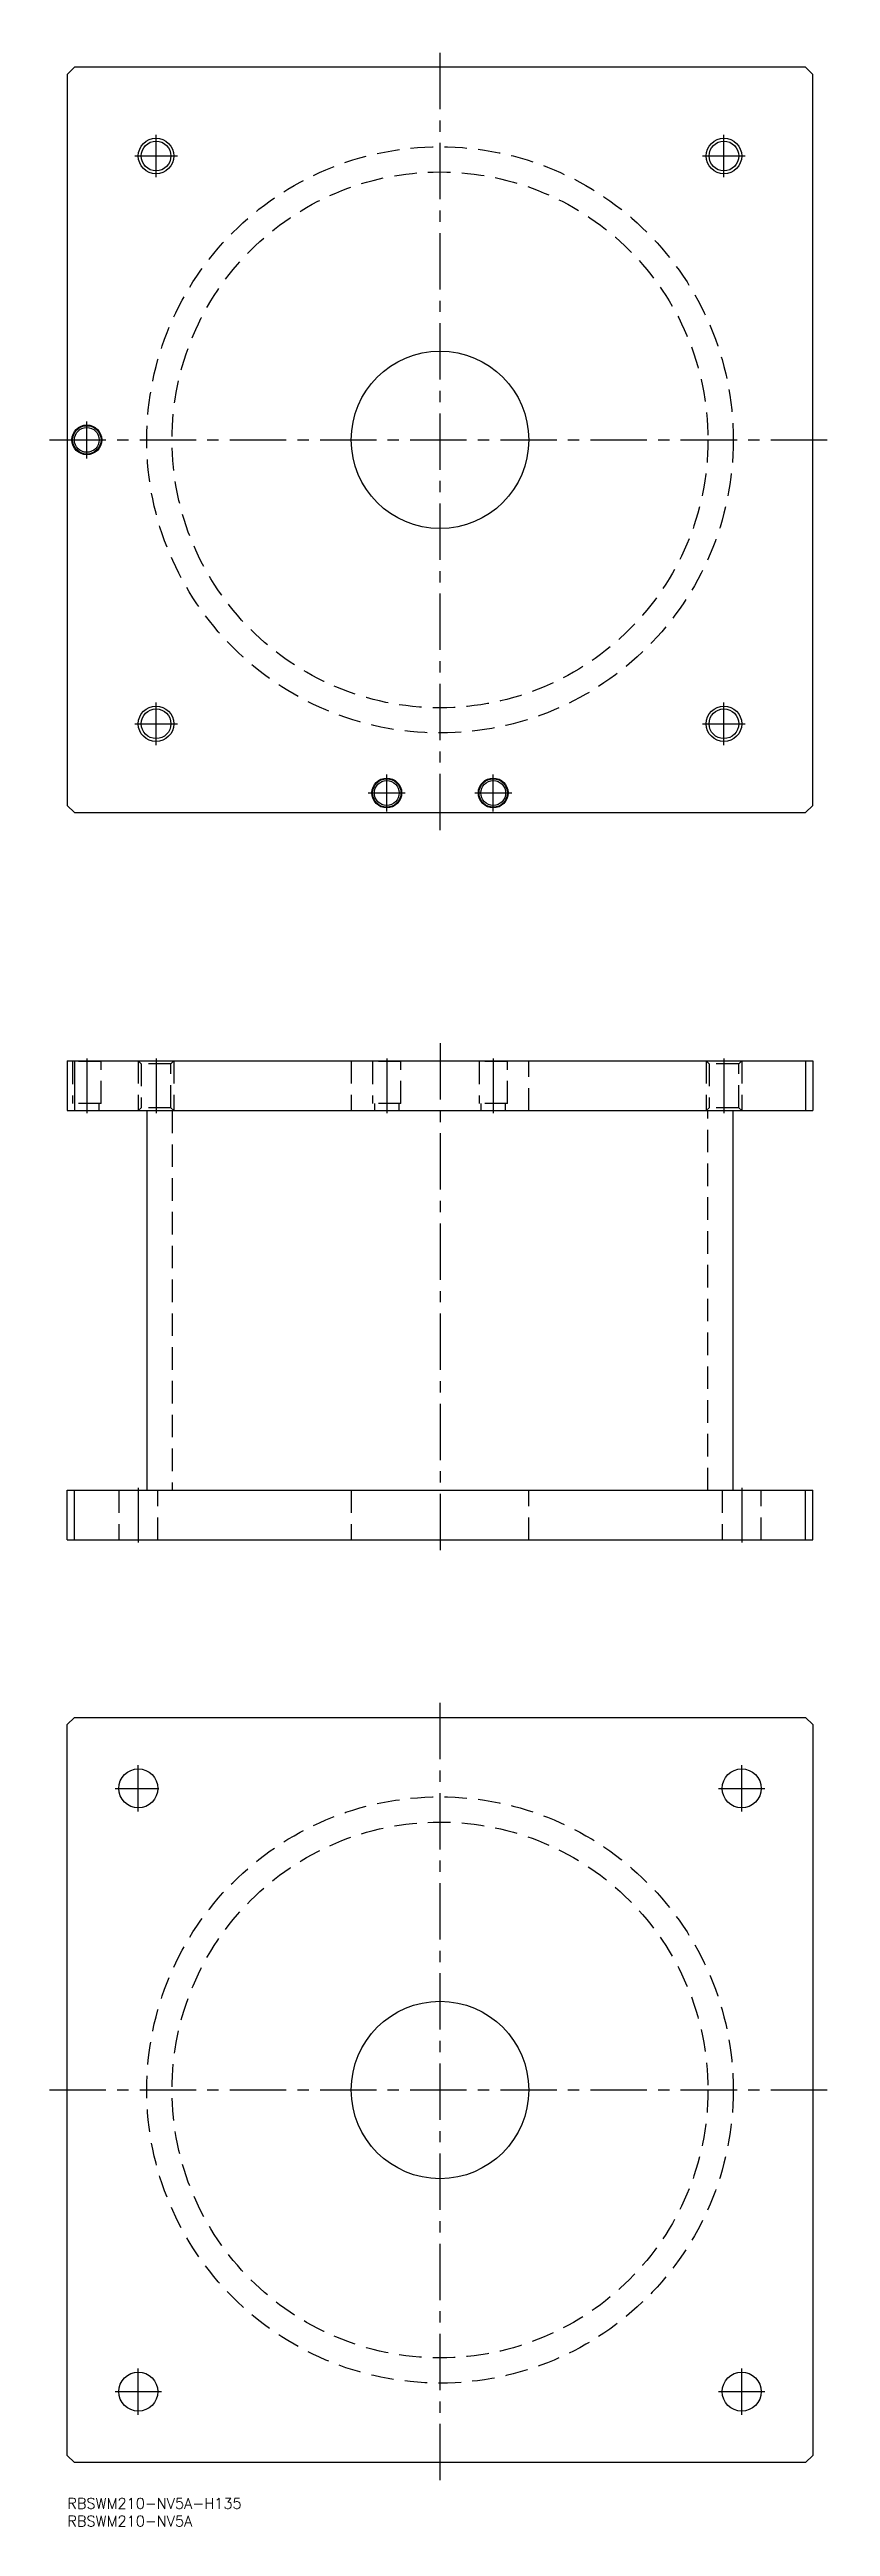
# Model space of a CAD drawing. Extents: x -5 to 215, y -8 to 690.
import ezdxf

# ---------------------------------------------------------------- set-up
doc = ezdxf.new("R2010")
doc.units = 0
doc.header["$LTSCALE"] = 0.5
doc.linetypes.add('CENTER', pattern=[50.8, 31.75, -6.35, 6.35, -6.35])
doc.linetypes.add('DASHED', pattern=[19.05, 12.7, -6.35])
for name, color, linetype in [('MSM_CENTER', 1, 'CENTER'), ('MSM_CONTINUOUS', 7, 'CONTINUOUS'), ('MSM_DASHED', 4, 'DASHED'), ('MSM_NARROW', 5, 'CONTINUOUS'), ('MSM_PART_NUMBER', 7, 'CONTINUOUS')]:
    doc.layers.add(name, color=color, linetype=linetype)
doc.styles.get("Standard").update_dxf_attribs({"font": 'txt.shx', "height": 3, "bigfont": 'bigfont.shx'})

msp = doc.modelspace()

# ---------------------------------------------------------------- linework, layer by layer
at = {"layer": 'MSM_CENTER'}
for p, q in [((105, 470), (105, 690)), ((25, 654), (25, 666)), ((185, 654), (185, 666)), ((19, 660), (31, 660)), ((179, 660), (191, 660)), ((-5, 580), (215, 580)), ((5.5, 574.8), (5.5, 585.2)), ((25, 494), (25, 506)), ((185, 494), (185, 506)), ((19, 500), (31, 500)), ((179, 500), (191, 500)), ((90, 475.3), (90, 485.7)), ((120, 475.3), (120, 485.7)), ((84.8, 480.5), (95.2, 480.5)), ((114.8, 480.5), (125.2, 480.5)), ((5.5, 405.7), (5.5, 390.3)), ((25, 405.7), (25, 390.3)), ((90, 405.7), (90, 390.3)), ((105, 410), (105, 265)), ((120, 405.7), (120, 390.3)), ((185, 405.7), (185, 390.3)), ((20, 284.7), (20, 269.3)), ((190, 284.7), (190, 269.3)), ((105, 5), (105, 225)), ((20, 193.5), (20, 206.5)), ((190, 193.5), (190, 206.5)), ((13.5, 200), (25.775, 200)), ((183.5, 200), (196.5, 200)), ((-5, 115), (215, 115)), ((20, 23.5), (20, 36.5)), ((190, 23.5), (190, 36.5)), ((13.5, 30), (26.5, 30)), ((183.5, 30), (196.5, 30))]:
    msp.add_line(p, q, dxfattribs=at)
at = {"layer": 'MSM_CONTINUOUS'}
for p, q in [((2, 685), (0, 683)), ((208, 685), (2, 685)), ((210, 683), (208, 685)), ((0, 683), (0, 477)), ((210, 477), (210, 683)), ((0, 477), (2, 475)), ((2, 475), (208, 475)), ((208, 475), (210, 477)), ((0, 405), (210, 405)), ((0, 405), (0, 391)), ((2, 405), (2, 391)), ((208, 405), (208, 391)), ((210, 405), (210, 391)), ((0, 391), (210, 391)), ((22.4, 391), (22.4, 284)), ((187.6, 284), (187.6, 391)), ((0, 270), (0, 284)), ((0, 284), (210, 284)), ((2, 270), (2, 284)), ((208, 270), (208, 284)), ((210, 270), (210, 284)), ((0, 270), (210, 270)), ((0, 218), (2, 220)), ((0, 12), (0, 218)), ((2, 220), (208, 220)), ((208, 220), (210, 218)), ((210, 218), (210, 12)), ((2, 10), (0, 12)), ((208, 10), (2, 10)), ((210, 12), (208, 10))]:
    msp.add_line(p, q, dxfattribs=at)
for centre, radius in [((25, 660), 4.188), ((185, 660), 4.188), ((105, 580), 25), ((5.5, 580), 4.2), ((5.5, 580), 4), ((5.5, 580), 3.5), ((25, 500), 4.188), ((185, 500), 4.188), ((90, 480.5), 4.2), ((90, 480.5), 4), ((90, 480.5), 3.5), ((120, 480.5), 4.2), ((120, 480.5), 4), ((120, 480.5), 3.5), ((20, 200), 5.5), ((190, 200), 5.5), ((105, 115), 25), ((20, 30), 5.5), ((190, 30), 5.5)]:
    msp.add_circle(centre, radius, dxfattribs=at)
at = {"layer": 'MSM_DASHED'}
for p, q in [((1.3, 405), (1.5, 404.8)), ((9.5, 404.8), (9.7, 405)), ((20, 405), (20.812, 404.188)), ((20, 405), (20, 391)), ((29.188, 404.188), (30, 405)), ((30, 405), (30, 391)), ((80, 405), (80, 391)), ((85.8, 405), (86, 404.8)), ((94, 404.8), (94.2, 405)), ((115.8, 405), (116, 404.8)), ((124, 404.8), (124.2, 405)), ((130, 391), (130, 405)), ((180, 405), (180.812, 404.188)), ((180, 405), (180, 391)), ((189.188, 404.188), (190, 405)), ((190, 405), (190, 391)), ((1.5, 404.8), (1.5, 393)), ((9.5, 404.8), (1.5, 404.8)), ((9.5, 393), (9.5, 404.8)), ((20.812, 404.188), (20.812, 391.812)), ((29.188, 404.188), (20.812, 404.188)), ((29.188, 391.812), (29.188, 404.188)), ((86, 404.8), (86, 393)), ((94, 404.8), (86, 404.8)), ((94, 393), (94, 404.8)), ((116, 404.8), (116, 393)), ((124, 404.8), (116, 404.8)), ((124, 393), (124, 404.8)), ((180.812, 404.188), (180.812, 391.812)), ((189.188, 404.188), (180.812, 404.188)), ((189.188, 391.812), (189.188, 404.188)), ((9.5, 393), (1.5, 393)), ((9, 391), (9, 393)), ((20.812, 391.812), (20, 391)), ((29.188, 391.812), (20.812, 391.812)), ((30, 391), (29.188, 391.812)), ((29.5, 391), (29.5, 284)), ((94, 393), (86, 393)), ((86.5, 393), (86.5, 391)), ((93.5, 391), (93.5, 393)), ((124, 393), (116, 393)), ((116.5, 393), (116.5, 391)), ((123.5, 391), (123.5, 393)), ((180.812, 391.812), (180, 391)), ((180.5, 284), (180.5, 391)), ((189.188, 391.812), (180.812, 391.812)), ((190, 391), (189.188, 391.812)), ((14.5, 284), (14.5, 270)), ((25.5, 270), (25.5, 284)), ((80, 284), (80, 270)), ((130, 270), (130, 284)), ((184.5, 284), (184.5, 270)), ((195.5, 270), (195.5, 284))]:
    msp.add_line(p, q, dxfattribs=at)
for centre, radius in [((105, 580), 82.6), ((105, 580), 75.5), ((105, 115), 82.6), ((105, 115), 75.5)]:
    msp.add_circle(centre, radius, dxfattribs=at)
at = {"layer": 'MSM_NARROW'}
for centre in [(25, 660), (185, 660), (25, 500), (185, 500)]:
    msp.add_circle(centre, 5, dxfattribs=at)

# ---------------------------------------------------------------- texts
at = {"layer": 'MSM_PART_NUMBER'}
for s, p in [('RBSWM210-NV5A-H135', (0, -3)), ('RBSWM210-NV5A', (0, -8))]:
    msp.add_text(s, height=3, dxfattribs=at).set_placement(p)

doc.saveas('drawing.dxf')
